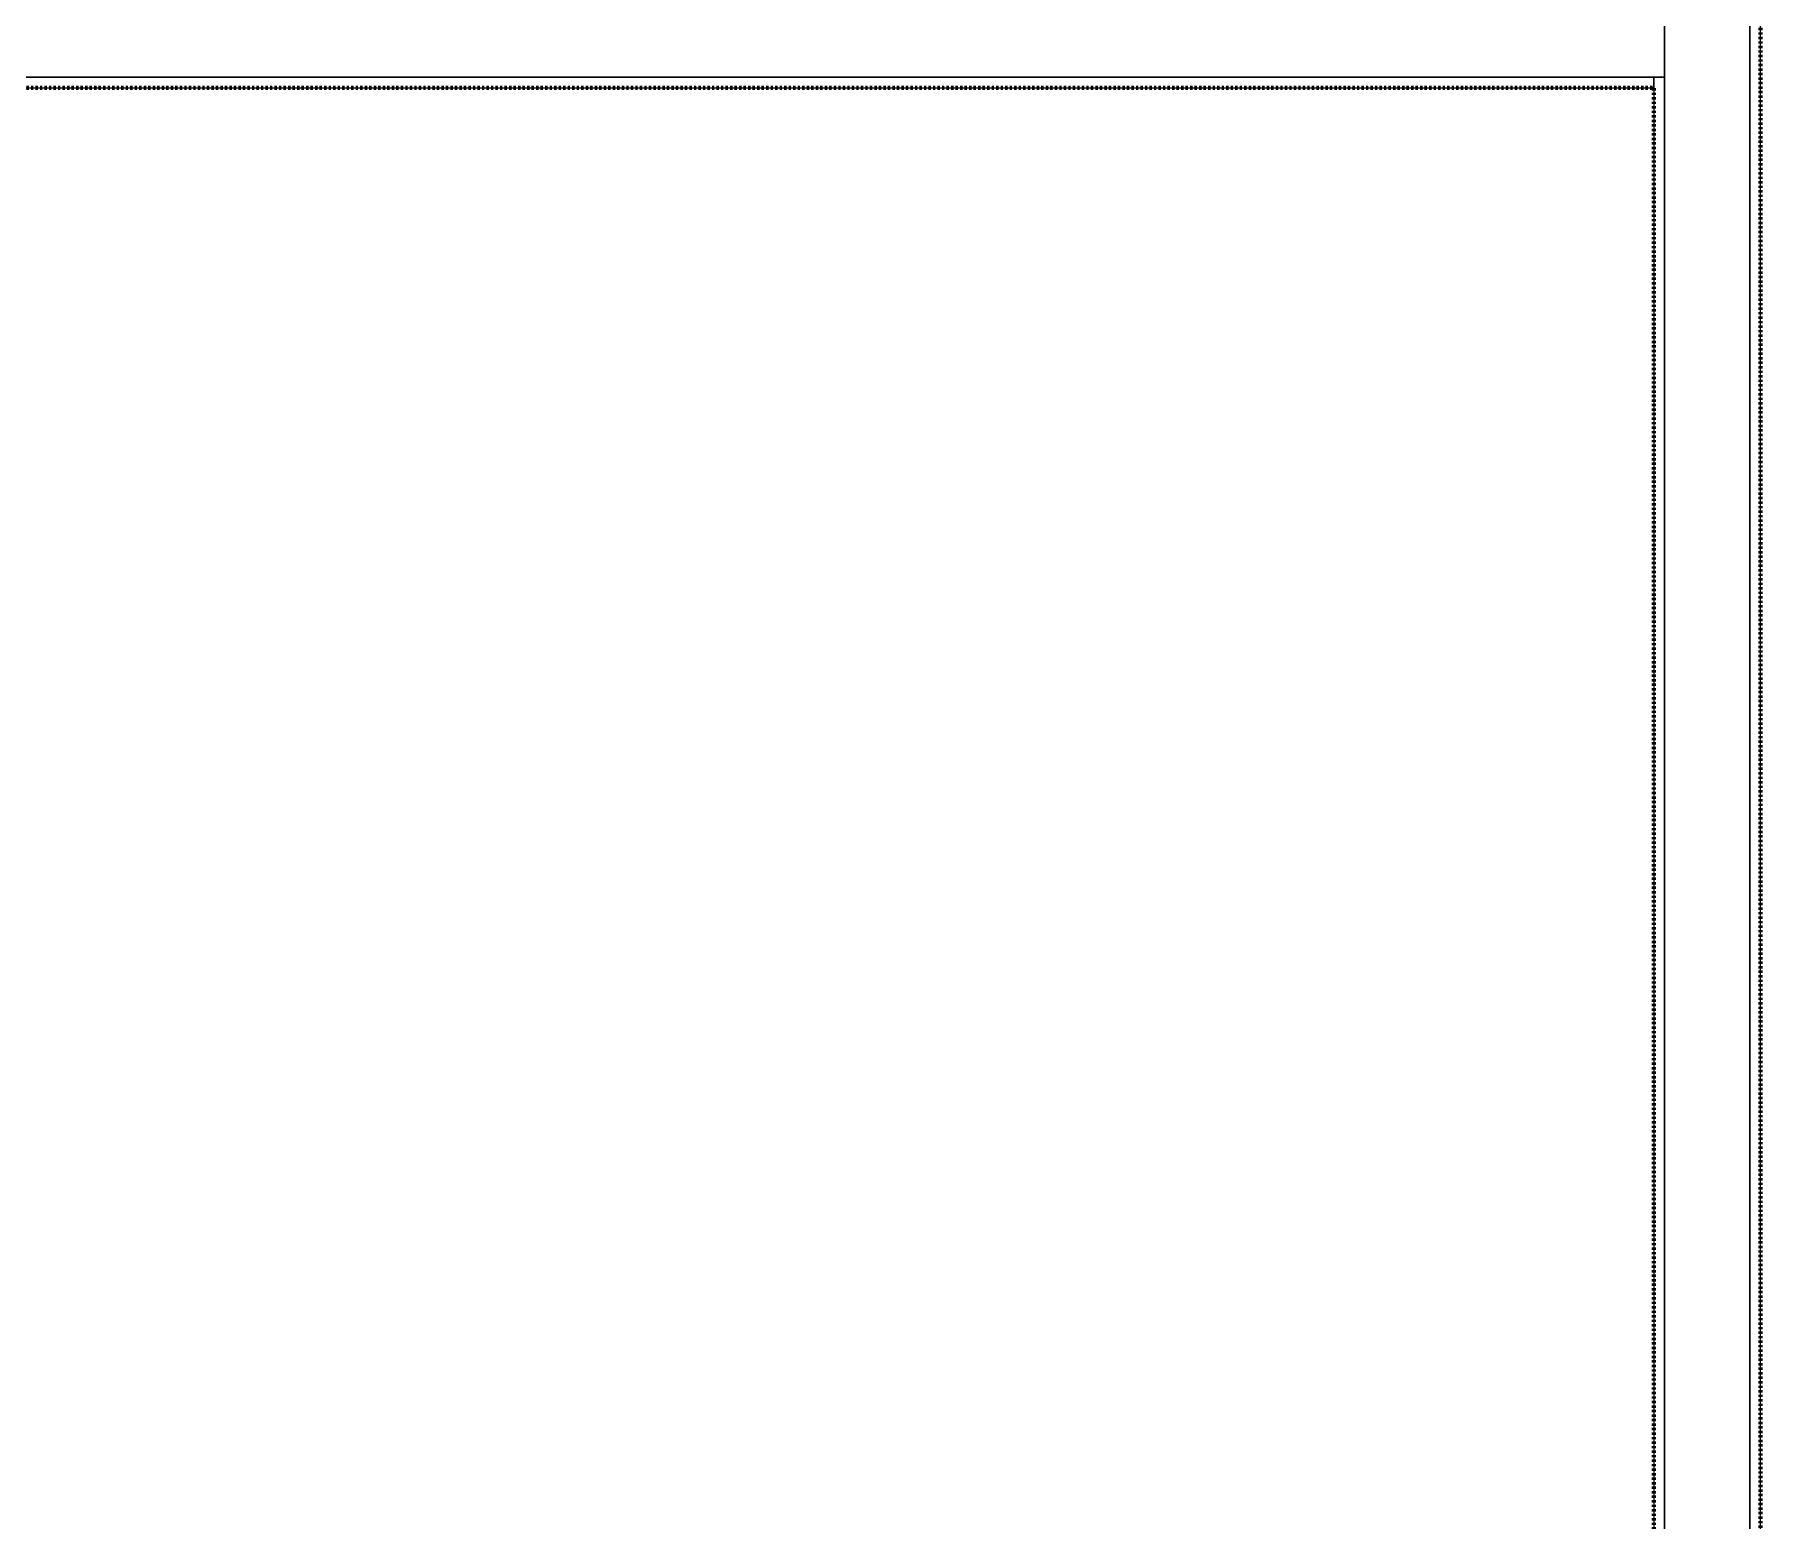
# Model space of a CAD drawing. Header units: millimetres. Extents: x -5300 to 98858, y -5196 to 93886.
# Drawn here: x 42435 to 44865, y 81998 to 84090 of the extents above; entities that cross this region are included whole.
import ezdxf

# ---------------------------------------------------------------- set-up
doc = ezdxf.new("R2010")
doc.units = ezdxf.units.MM
doc.linetypes.add('Штрих', pattern=[6.35, 3.175, -3.175])
doc.linetypes.add('Штрих_2_', pattern=[6.35, 3.175, -3.175])
for name, color, linetype, lineweight, true_color in [('_Разделитель помещений_', 4, 'Штрих', 70, 0x00ffff), ('Стены', 7, 'Continuous', 18, 0x7f7f7f), ('Стены разрез', 7, 'Continuous', 50, 0x7f7f7f)]:
    doc.layers.add(name, color=color, linetype=linetype, lineweight=lineweight, true_color=true_color)

# ---------------------------------------------------------------- blocks, each defined once
blk = doc.blocks.new('СТВ_Перегородка_Кирпич 207790 - СТВ_Перегородка_Кирпич 207790-248262-Подвал')
at = {"layer": 'Стены', "color": 254, "true_color": 0xd4d4d4}
for p, q in [((44715, 84030), (44715, 84030)), ((44730, 84030), (44730, 84030)), ((44715, 84015), (44715, 84015))]:
    blk.add_line(p, q, dxfattribs=at)
at = {"layer": 'Стены разрез', "color": 254, "lineweight": 25, "true_color": 0xd4d4d4}
for p, q in [((44730, 84030), (44730, 84150)), ((40110, 84030), (44730, 84030)), ((44715, 84030), (40125, 84030)), ((44715, 84015), (44715, 84030)), ((40125, 84015), (44715, 84015))]:
    blk.add_line(p, q, dxfattribs=at)
blk = doc.blocks.new('СТВ_Перегородка_Кирпич 210889 - СТВ_Перегородка_Кирпич 2-248468-Подвал')
at = {"layer": 'Стены', "color": 254, "true_color": 0xd4d4d4}
blk.add_line((44850, 79310), (44850, 87500), dxfattribs=at)
blk = doc.blocks.new('СТВ_Перегородка_Кирпич 210889 - СТВ_Перегородка_Кирпич 210889-248465-Подвал')
at = {"layer": 'Стены', "color": 254, "true_color": 0xd4d4d4}
for p, q in [((44715, 84030), (44715, 84030)), ((44730, 84030), (44730, 84030))]:
    blk.add_line(p, q, dxfattribs=at)
at = {"layer": 'Стены разрез', "color": 254, "lineweight": 25, "true_color": 0xd4d4d4}
for p, q in [((44730, 87350), (44730, 79190)), ((44850, 79190), (44850, 87350)), ((44850, 84235), (44850, 79175)), ((44865, 79175), (44865, 84235)), ((44730, 84030), (44715, 84030)), ((44715, 84030), (44715, 79310)), ((44730, 79310), (44730, 84030))]:
    blk.add_line(p, q, dxfattribs=at)
blk.add_blockref('СТВ_Перегородка_Кирпич 210889 - СТВ_Перегородка_Кирпич 2-248468-Подвал', (0, 0))

msp = doc.modelspace()

# ---------------------------------------------------------------- linework, layer by layer
at = {"layer": '_Разделитель помещений_', "color": 131, "linetype": 'Штрих_2_', "true_color": 0xaaffff}
for p, q in [((44865, 79175), (44865, 84235)), ((40125, 84015), (44715, 84015)), ((44715, 79325), (44715, 84015))]:
    msp.add_line(p, q, dxfattribs=at)

# ---------------------------------------------------------------- block references
at = {"layer": 'Стены', "color": 254, "true_color": 0xd4d4d4}
for name in ['СТВ_Перегородка_Кирпич 210889 - СТВ_Перегородка_Кирпич 210889-248465-Подвал', 'СТВ_Перегородка_Кирпич 207790 - СТВ_Перегородка_Кирпич 207790-248262-Подвал']:
    msp.add_blockref(name, (0, 0), dxfattribs=at)

doc.saveas('drawing.dxf')
